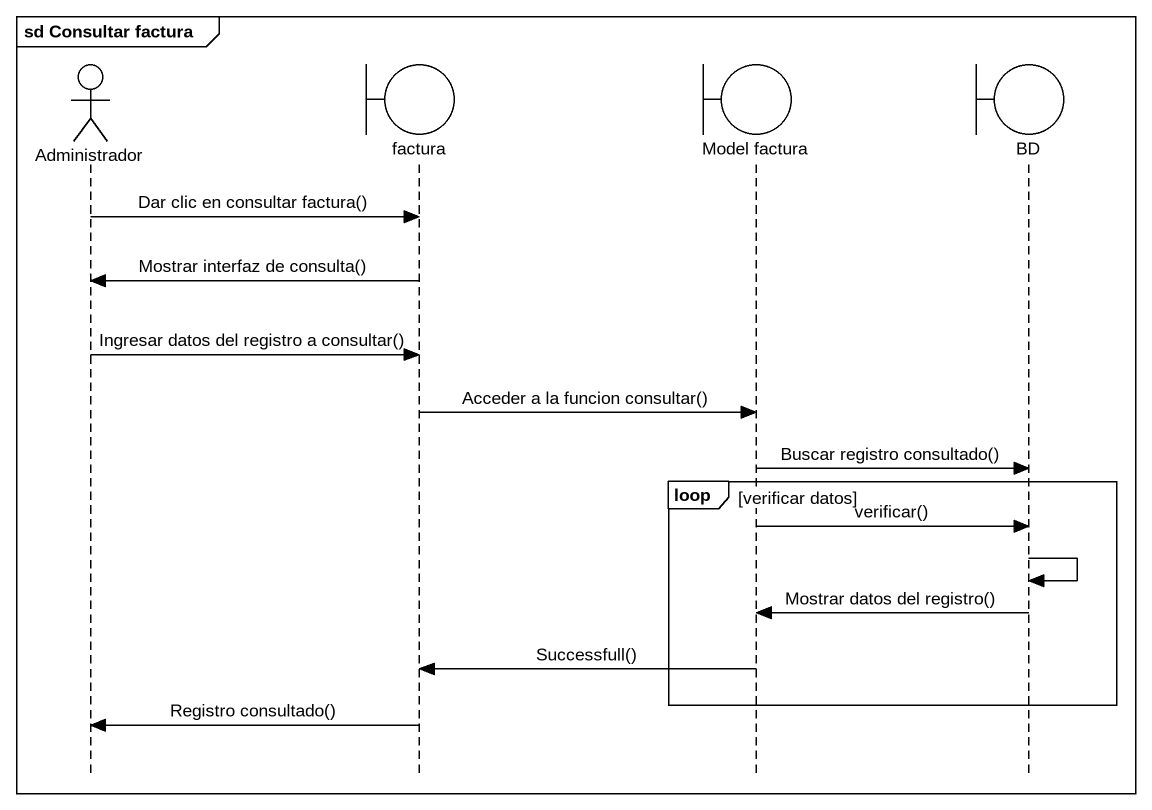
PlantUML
@startuml
mainframe sd Consultar factura
hide footbox
actor Administrador
boundary factura
boundary "Model factura" as Model_factura
boundary BD

Administrador -> factura : Dar clic en consultar factura()
factura -> Administrador : Mostrar interfaz de consulta()
Administrador -> factura : Ingresar datos del registro a consultar()
factura -> Model_factura : Acceder a la funcion consultar()
Model_factura -> BD : Buscar registro consultado()
loop verificar datos
  Model_factura -> BD : verificar()
  BD -> BD
  BD -> Model_factura : Mostrar datos del registro()
  Model_factura -> factura : Successfull()
end
factura -> Administrador : Registro consultado()
@enduml
